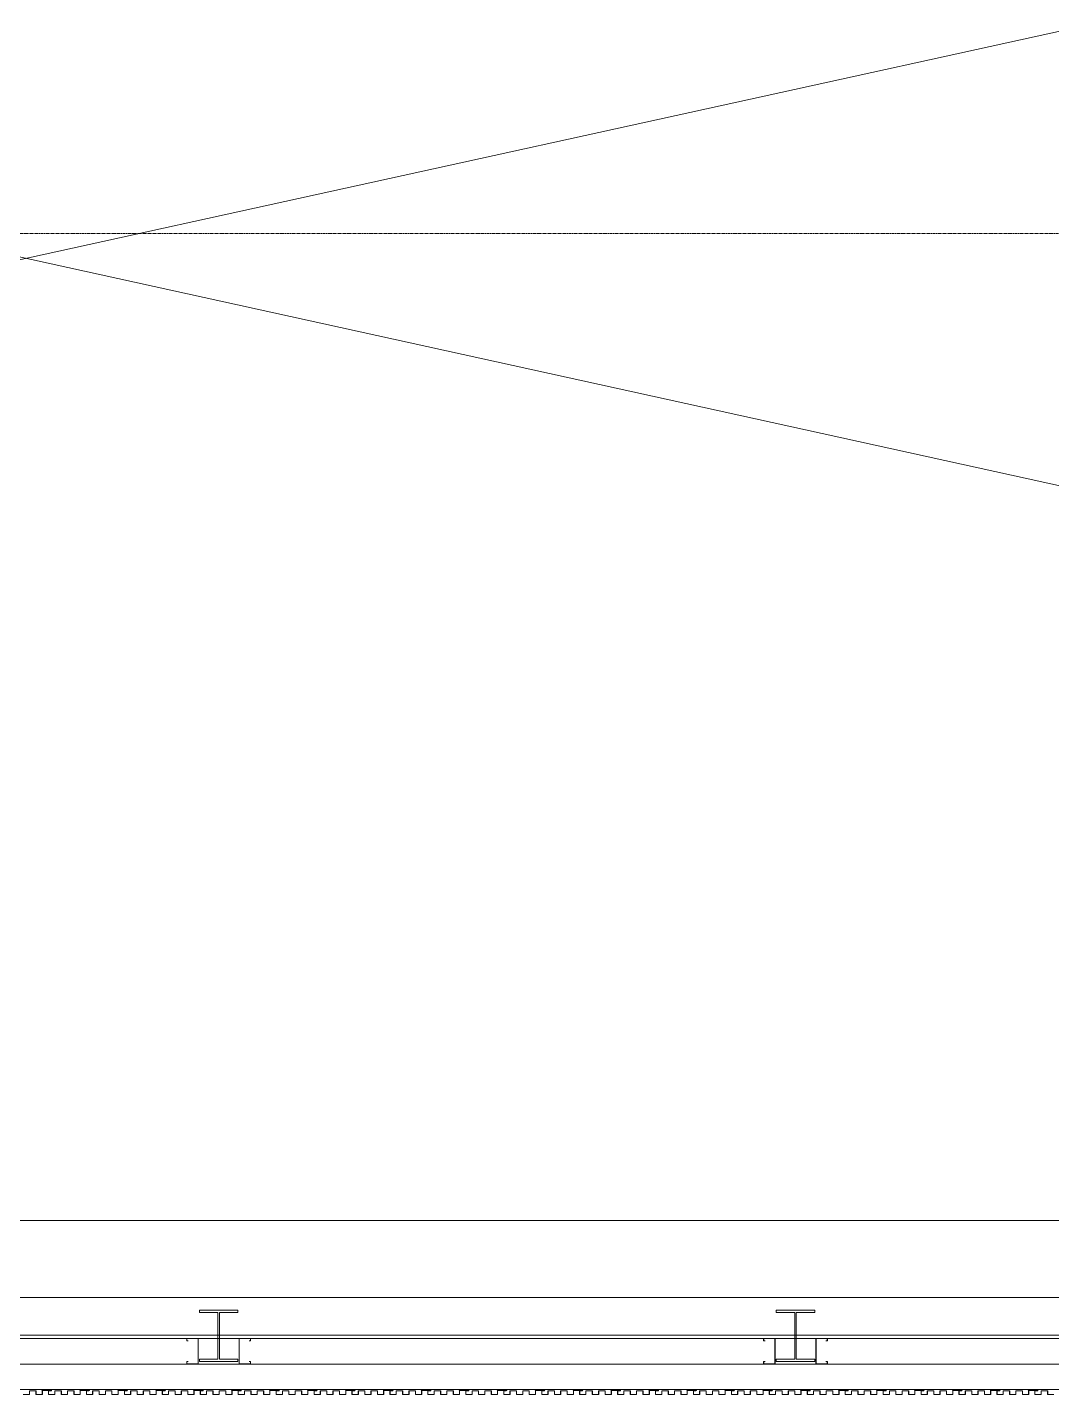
# Model space of a CAD drawing. Extents: x 225000 to 2157367, y 208400 to 840900.
# Drawn here: x 491429 to 495425, y 372673 to 378007 of the extents above; entities that cross this region are included whole.
import ezdxf

# ---------------------------------------------------------------- set-up
doc = ezdxf.new("R2010")
doc.units = 0
doc.header["$LTSCALE"] = 10
doc.linetypes.add('Data Center Layout_L20$0$CENTER', pattern=[2, 1.25, -0.25, 0.25, -0.25])
doc.layers.add('Data Center Layout_L20$0$ARC', color=252, linetype='Continuous', lineweight=0)
doc.layers.add('Data Center Layout_L20$0$K-SIN', color=252, linetype='Data Center Layout_L20$0$CENTER', lineweight=9)

# ---------------------------------------------------------------- blocks, each defined once
blk = doc.blocks.new('Data Center Layout_L20')
at = {"layer": 'Data Center Layout_L20$0$ARC'}
for p, q in [((475075.59, 180702.31), (507575.59, 173552.31)), ((475275.59, 173552.31), (507775.59, 180702.31)), ((498575.59, 173352.31), (490275.59, 173352.31)), ((498575.59, 173052.31), (490275.59, 173052.31)), ((498575.59, 172904.81), (490275.59, 172904.81)), ((498575.59, 172892.31), (490275.59, 172892.31)), ((498861.75, 172792.31), (474988.17, 172792.31)), ((498861.75, 172692.31), (474988.17, 172692.31))]:
    blk.add_line(p, q, dxfattribs=at)
for points in [[(492100.59, 172802.31), (492250.59, 172802.31), (492250.59, 172811.31), (492178.59, 172811.31), (492178.59, 172993.31), (492250.59, 172993.31), (492250.59, 173002.31), (492100.59, 173002.31), (492100.59, 172993.31), (492172.59, 172993.31), (492172.59, 172811.31), (492100.59, 172811.31)], [(494350.59, 172802.31), (494500.59, 172802.31), (494500.59, 172811.31), (494428.59, 172811.31), (494428.59, 172993.31), (494500.59, 172993.31), (494500.59, 173002.31), (494350.59, 173002.31), (494350.59, 172993.31), (494422.59, 172993.31), (494422.59, 172811.31), (494350.59, 172811.31)]]:
    blk.add_lwpolyline(points, close=True, dxfattribs=at)
for points in [[(492057.03, 172883.11), (492052.63, 172883.11, -0.4142136), (492051.83, 172883.91), (492051.83, 172890.71, -0.4142136), (492052.63, 172891.51), (492094.43, 172891.51, -0.4142136), (492095.23, 172890.71), (492095.23, 172793.91, -0.4142136), (492094.43, 172793.11), (492052.63, 172793.11, -0.4142136), (492051.83, 172793.91), (492051.83, 172800.71, -0.4142136), (492052.63, 172801.51), (492057.03, 172801.51), (492057.03, 172802.31), (492052.63, 172802.31, 0.4142136), (492051.03, 172800.71), (492051.03, 172793.91, 0.4142136), (492052.63, 172792.31), (492094.43, 172792.31, 0.4142136), (492096.03, 172793.91), (492096.03, 172890.71, 0.4142136), (492094.43, 172892.31), (492052.63, 172892.31, 0.4142136), (492051.03, 172890.71), (492051.03, 172883.91, 0.4142136), (492052.63, 172882.31), (492057.03, 172882.31)], [(492294.14, 172883.11), (492298.54, 172883.11, 0.4142136), (492299.34, 172883.91), (492299.34, 172890.71, 0.4142136), (492298.54, 172891.51), (492256.74, 172891.51, 0.4142136), (492255.94, 172890.71), (492255.94, 172793.91, 0.4142136), (492256.74, 172793.11), (492298.54, 172793.11, 0.4142136), (492299.34, 172793.91), (492299.34, 172800.71, 0.4142136), (492298.54, 172801.51), (492294.14, 172801.51), (492294.14, 172802.31), (492298.54, 172802.31, -0.4142136), (492300.14, 172800.71), (492300.14, 172793.91, -0.4142136), (492298.54, 172792.31), (492256.74, 172792.31, -0.4142136), (492255.14, 172793.91), (492255.14, 172890.71, -0.4142136), (492256.74, 172892.31), (492298.54, 172892.31, -0.4142136), (492300.14, 172890.71), (492300.14, 172883.91, -0.4142136), (492298.54, 172882.31), (492294.14, 172882.31)], [(494307.03, 172883.11), (494302.63, 172883.11, -0.4142136), (494301.83, 172883.91), (494301.83, 172890.71, -0.4142136), (494302.63, 172891.51), (494344.43, 172891.51, -0.4142136), (494345.23, 172890.71), (494345.23, 172793.91, -0.4142136), (494344.43, 172793.11), (494302.63, 172793.11, -0.4142136), (494301.83, 172793.91), (494301.83, 172800.71, -0.4142136), (494302.63, 172801.51), (494307.03, 172801.51), (494307.03, 172802.31), (494302.63, 172802.31, 0.4142136), (494301.03, 172800.71), (494301.03, 172793.91, 0.4142136), (494302.63, 172792.31), (494344.43, 172792.31, 0.4142136), (494346.03, 172793.91), (494346.03, 172890.71, 0.4142136), (494344.43, 172892.31), (494302.63, 172892.31, 0.4142136), (494301.03, 172890.71), (494301.03, 172883.91, 0.4142136), (494302.63, 172882.31), (494307.03, 172882.31)], [(494544.14, 172883.11), (494548.54, 172883.11, 0.4142136), (494549.34, 172883.91), (494549.34, 172890.71, 0.4142136), (494548.54, 172891.51), (494506.74, 172891.51, 0.4142136), (494505.94, 172890.71), (494505.94, 172793.91, 0.4142136), (494506.74, 172793.11), (494548.54, 172793.11, 0.4142136), (494549.34, 172793.91), (494549.34, 172800.71, 0.4142136), (494548.54, 172801.51), (494544.14, 172801.51), (494544.14, 172802.31), (494548.54, 172802.31, -0.4142136), (494550.14, 172800.71), (494550.14, 172793.91, -0.4142136), (494548.54, 172792.31), (494506.74, 172792.31, -0.4142136), (494505.14, 172793.91), (494505.14, 172890.71, -0.4142136), (494506.74, 172892.31), (494548.54, 172892.31, -0.4142136), (494550.14, 172890.71), (494550.14, 172883.91, -0.4142136), (494548.54, 172882.31), (494544.14, 172882.31)]]:
    blk.add_lwpolyline(points, format="xyb", close=True, dxfattribs=at)
at = {"layer": 'Data Center Layout_L20$0$ARC', "linetype": 'Continuous'}
for points in [[(491514.6, 172688.83), (491521.59, 172691.33), (491521.42, 172691.8), (491514.45, 172689.31), (491487.09, 172689.31), (491487.09, 172673.31), (491463.29, 172673.31), (491463.29, 172687.81), (491437.49, 172687.81), (491437.49, 172673.31), (491413.69, 172673.31)], [(491413.19, 172672.81), (491437.99, 172672.81), (491437.99, 172687.31), (491462.79, 172687.31), (491462.79, 172672.81), (491487.59, 172672.81), (491487.59, 172688.81), (491514.66, 172688.81)]]:
    blk.add_lwpolyline(points, dxfattribs=at)
for points in [[(491662.6, 172688.83), (491669.59, 172691.33), (491669.42, 172691.8), (491662.45, 172689.31), (491635.09, 172689.31), (491635.09, 172673.31), (491611.29, 172673.31), (491611.29, 172687.81), (491585.49, 172687.81), (491585.49, 172673.31), (491561.69, 172673.31), (491561.69, 172687.81), (491535.89, 172687.81), (491535.89, 172673.31), (491512.09, 172673.31), (491512.09, 172688.31), (491521.59, 172688.31, 1), (491521.59, 172692.31), (491500.88, 172692.31), (491499.59, 172691.01), (491498.29, 172692.31), (491484.59, 172692.31), (491484.59, 172691.81), (491498.09, 172691.81), (491499.59, 172690.31), (491501.09, 172691.81), (491521.59, 172691.81, -1), (491521.59, 172688.81), (491511.59, 172688.81), (491511.59, 172672.81), (491536.39, 172672.81), (491536.39, 172687.31), (491561.19, 172687.31), (491561.19, 172672.81), (491585.99, 172672.81), (491585.99, 172687.31), (491610.79, 172687.31), (491610.79, 172672.81), (491635.59, 172672.81), (491635.59, 172688.81), (491662.66, 172688.81)], [(491810.6, 172688.83), (491817.59, 172691.33), (491817.42, 172691.8), (491810.45, 172689.31), (491783.09, 172689.31), (491783.09, 172673.31), (491759.29, 172673.31), (491759.29, 172687.81), (491733.49, 172687.81), (491733.49, 172673.31), (491709.69, 172673.31), (491709.69, 172687.81), (491683.89, 172687.81), (491683.89, 172673.31), (491660.09, 172673.31), (491660.09, 172688.31), (491669.59, 172688.31, 1), (491669.59, 172692.31), (491648.88, 172692.31), (491647.59, 172691.01), (491646.29, 172692.31), (491632.59, 172692.31), (491632.59, 172691.81), (491646.09, 172691.81), (491647.59, 172690.31), (491649.09, 172691.81), (491669.59, 172691.81, -1), (491669.59, 172688.81), (491659.59, 172688.81), (491659.59, 172672.81), (491684.39, 172672.81), (491684.39, 172687.31), (491709.19, 172687.31), (491709.19, 172672.81), (491733.99, 172672.81), (491733.99, 172687.31), (491758.79, 172687.31), (491758.79, 172672.81), (491783.59, 172672.81), (491783.59, 172688.81), (491810.66, 172688.81)], [(491958.6, 172688.83), (491965.59, 172691.33), (491965.42, 172691.8), (491958.45, 172689.31), (491931.09, 172689.31), (491931.09, 172673.31), (491907.29, 172673.31), (491907.29, 172687.81), (491881.49, 172687.81), (491881.49, 172673.31), (491857.69, 172673.31), (491857.69, 172687.81), (491831.89, 172687.81), (491831.89, 172673.31), (491808.09, 172673.31), (491808.09, 172688.31), (491817.59, 172688.31, 1), (491817.59, 172692.31), (491796.88, 172692.31), (491795.59, 172691.01), (491794.29, 172692.31), (491780.59, 172692.31), (491780.59, 172691.81), (491794.09, 172691.81), (491795.59, 172690.31), (491797.09, 172691.81), (491817.59, 172691.81, -1), (491817.59, 172688.81), (491807.59, 172688.81), (491807.59, 172672.81), (491832.39, 172672.81), (491832.39, 172687.31), (491857.19, 172687.31), (491857.19, 172672.81), (491881.99, 172672.81), (491881.99, 172687.31), (491906.79, 172687.31), (491906.79, 172672.81), (491931.59, 172672.81), (491931.59, 172688.81), (491958.66, 172688.81)], [(492106.6, 172688.83), (492113.59, 172691.33), (492113.42, 172691.8), (492106.45, 172689.31), (492079.09, 172689.31), (492079.09, 172673.31), (492055.29, 172673.31), (492055.29, 172687.81), (492029.49, 172687.81), (492029.49, 172673.31), (492005.69, 172673.31), (492005.69, 172687.81), (491979.89, 172687.81), (491979.89, 172673.31), (491956.09, 172673.31), (491956.09, 172688.31), (491965.59, 172688.31, 1), (491965.59, 172692.31), (491944.88, 172692.31), (491943.59, 172691.01), (491942.29, 172692.31), (491928.59, 172692.31), (491928.59, 172691.81), (491942.09, 172691.81), (491943.59, 172690.31), (491945.09, 172691.81), (491965.59, 172691.81, -1), (491965.59, 172688.81), (491955.59, 172688.81), (491955.59, 172672.81), (491980.39, 172672.81), (491980.39, 172687.31), (492005.19, 172687.31), (492005.19, 172672.81), (492029.99, 172672.81), (492029.99, 172687.31), (492054.79, 172687.31), (492054.79, 172672.81), (492079.59, 172672.81), (492079.59, 172688.81), (492106.66, 172688.81)], [(492254.6, 172688.83), (492261.59, 172691.33), (492261.42, 172691.8), (492254.45, 172689.31), (492227.09, 172689.31), (492227.09, 172673.31), (492203.29, 172673.31), (492203.29, 172687.81), (492177.49, 172687.81), (492177.49, 172673.31), (492153.69, 172673.31), (492153.69, 172687.81), (492127.89, 172687.81), (492127.89, 172673.31), (492104.09, 172673.31), (492104.09, 172688.31), (492113.59, 172688.31, 1), (492113.59, 172692.31), (492092.88, 172692.31), (492091.59, 172691.01), (492090.29, 172692.31), (492076.59, 172692.31), (492076.59, 172691.81), (492090.09, 172691.81), (492091.59, 172690.31), (492093.09, 172691.81), (492113.59, 172691.81, -1), (492113.59, 172688.81), (492103.59, 172688.81), (492103.59, 172672.81), (492128.39, 172672.81), (492128.39, 172687.31), (492153.19, 172687.31), (492153.19, 172672.81), (492177.99, 172672.81), (492177.99, 172687.31), (492202.79, 172687.31), (492202.79, 172672.81), (492227.59, 172672.81), (492227.59, 172688.81), (492254.66, 172688.81)], [(492402.6, 172688.83), (492409.59, 172691.33), (492409.42, 172691.8), (492402.45, 172689.31), (492375.09, 172689.31), (492375.09, 172673.31), (492351.29, 172673.31), (492351.29, 172687.81), (492325.49, 172687.81), (492325.49, 172673.31), (492301.69, 172673.31), (492301.69, 172687.81), (492275.89, 172687.81), (492275.89, 172673.31), (492252.09, 172673.31), (492252.09, 172688.31), (492261.59, 172688.31, 1), (492261.59, 172692.31), (492240.88, 172692.31), (492239.59, 172691.01), (492238.29, 172692.31), (492224.59, 172692.31), (492224.59, 172691.81), (492238.09, 172691.81), (492239.59, 172690.31), (492241.09, 172691.81), (492261.59, 172691.81, -1), (492261.59, 172688.81), (492251.59, 172688.81), (492251.59, 172672.81), (492276.39, 172672.81), (492276.39, 172687.31), (492301.19, 172687.31), (492301.19, 172672.81), (492325.99, 172672.81), (492325.99, 172687.31), (492350.79, 172687.31), (492350.79, 172672.81), (492375.59, 172672.81), (492375.59, 172688.81), (492402.66, 172688.81)], [(492550.6, 172688.83), (492557.59, 172691.33), (492557.42, 172691.8), (492550.45, 172689.31), (492523.09, 172689.31), (492523.09, 172673.31), (492499.29, 172673.31), (492499.29, 172687.81), (492473.49, 172687.81), (492473.49, 172673.31), (492449.69, 172673.31), (492449.69, 172687.81), (492423.89, 172687.81), (492423.89, 172673.31), (492400.09, 172673.31), (492400.09, 172688.31), (492409.59, 172688.31, 1), (492409.59, 172692.31), (492388.88, 172692.31), (492387.59, 172691.01), (492386.29, 172692.31), (492372.59, 172692.31), (492372.59, 172691.81), (492386.09, 172691.81), (492387.59, 172690.31), (492389.09, 172691.81), (492409.59, 172691.81, -1), (492409.59, 172688.81), (492399.59, 172688.81), (492399.59, 172672.81), (492424.39, 172672.81), (492424.39, 172687.31), (492449.19, 172687.31), (492449.19, 172672.81), (492473.99, 172672.81), (492473.99, 172687.31), (492498.79, 172687.31), (492498.79, 172672.81), (492523.59, 172672.81), (492523.59, 172688.81), (492550.66, 172688.81)], [(492698.6, 172688.83), (492705.59, 172691.33), (492705.42, 172691.8), (492698.45, 172689.31), (492671.09, 172689.31), (492671.09, 172673.31), (492647.29, 172673.31), (492647.29, 172687.81), (492621.49, 172687.81), (492621.49, 172673.31), (492597.69, 172673.31), (492597.69, 172687.81), (492571.89, 172687.81), (492571.89, 172673.31), (492548.09, 172673.31), (492548.09, 172688.31), (492557.59, 172688.31, 1), (492557.59, 172692.31), (492536.88, 172692.31), (492535.59, 172691.01), (492534.29, 172692.31), (492520.59, 172692.31), (492520.59, 172691.81), (492534.09, 172691.81), (492535.59, 172690.31), (492537.09, 172691.81), (492557.59, 172691.81, -1), (492557.59, 172688.81), (492547.59, 172688.81), (492547.59, 172672.81), (492572.39, 172672.81), (492572.39, 172687.31), (492597.19, 172687.31), (492597.19, 172672.81), (492621.99, 172672.81), (492621.99, 172687.31), (492646.79, 172687.31), (492646.79, 172672.81), (492671.59, 172672.81), (492671.59, 172688.81), (492698.66, 172688.81)], [(492846.6, 172688.83), (492853.59, 172691.33), (492853.42, 172691.8), (492846.45, 172689.31), (492819.09, 172689.31), (492819.09, 172673.31), (492795.29, 172673.31), (492795.29, 172687.81), (492769.49, 172687.81), (492769.49, 172673.31), (492745.69, 172673.31), (492745.69, 172687.81), (492719.89, 172687.81), (492719.89, 172673.31), (492696.09, 172673.31), (492696.09, 172688.31), (492705.59, 172688.31, 1), (492705.59, 172692.31), (492684.88, 172692.31), (492683.59, 172691.01), (492682.29, 172692.31), (492668.59, 172692.31), (492668.59, 172691.81), (492682.09, 172691.81), (492683.59, 172690.31), (492685.09, 172691.81), (492705.59, 172691.81, -1), (492705.59, 172688.81), (492695.59, 172688.81), (492695.59, 172672.81), (492720.39, 172672.81), (492720.39, 172687.31), (492745.19, 172687.31), (492745.19, 172672.81), (492769.99, 172672.81), (492769.99, 172687.31), (492794.79, 172687.31), (492794.79, 172672.81), (492819.59, 172672.81), (492819.59, 172688.81), (492846.66, 172688.81)], [(492994.6, 172688.83), (493001.59, 172691.33), (493001.42, 172691.8), (492994.45, 172689.31), (492967.09, 172689.31), (492967.09, 172673.31), (492943.29, 172673.31), (492943.29, 172687.81), (492917.49, 172687.81), (492917.49, 172673.31), (492893.69, 172673.31), (492893.69, 172687.81), (492867.89, 172687.81), (492867.89, 172673.31), (492844.09, 172673.31), (492844.09, 172688.31), (492853.59, 172688.31, 1), (492853.59, 172692.31), (492832.88, 172692.31), (492831.59, 172691.01), (492830.29, 172692.31), (492816.59, 172692.31), (492816.59, 172691.81), (492830.09, 172691.81), (492831.59, 172690.31), (492833.09, 172691.81), (492853.59, 172691.81, -1), (492853.59, 172688.81), (492843.59, 172688.81), (492843.59, 172672.81), (492868.39, 172672.81), (492868.39, 172687.31), (492893.19, 172687.31), (492893.19, 172672.81), (492917.99, 172672.81), (492917.99, 172687.31), (492942.79, 172687.31), (492942.79, 172672.81), (492967.59, 172672.81), (492967.59, 172688.81), (492994.66, 172688.81)], [(493142.6, 172688.83), (493149.59, 172691.33), (493149.42, 172691.8), (493142.45, 172689.31), (493115.09, 172689.31), (493115.09, 172673.31), (493091.29, 172673.31), (493091.29, 172687.81), (493065.49, 172687.81), (493065.49, 172673.31), (493041.69, 172673.31), (493041.69, 172687.81), (493015.89, 172687.81), (493015.89, 172673.31), (492992.09, 172673.31), (492992.09, 172688.31), (493001.59, 172688.31, 1), (493001.59, 172692.31), (492980.88, 172692.31), (492979.59, 172691.01), (492978.29, 172692.31), (492964.59, 172692.31), (492964.59, 172691.81), (492978.09, 172691.81), (492979.59, 172690.31), (492981.09, 172691.81), (493001.59, 172691.81, -1), (493001.59, 172688.81), (492991.59, 172688.81), (492991.59, 172672.81), (493016.39, 172672.81), (493016.39, 172687.31), (493041.19, 172687.31), (493041.19, 172672.81), (493065.99, 172672.81), (493065.99, 172687.31), (493090.79, 172687.31), (493090.79, 172672.81), (493115.59, 172672.81), (493115.59, 172688.81), (493142.66, 172688.81)], [(493290.6, 172688.83), (493297.59, 172691.33), (493297.42, 172691.8), (493290.45, 172689.31), (493263.09, 172689.31), (493263.09, 172673.31), (493239.29, 172673.31), (493239.29, 172687.81), (493213.49, 172687.81), (493213.49, 172673.31), (493189.69, 172673.31), (493189.69, 172687.81), (493163.89, 172687.81), (493163.89, 172673.31), (493140.09, 172673.31), (493140.09, 172688.31), (493149.59, 172688.31, 1), (493149.59, 172692.31), (493128.88, 172692.31), (493127.59, 172691.01), (493126.29, 172692.31), (493112.59, 172692.31), (493112.59, 172691.81), (493126.09, 172691.81), (493127.59, 172690.31), (493129.09, 172691.81), (493149.59, 172691.81, -1), (493149.59, 172688.81), (493139.59, 172688.81), (493139.59, 172672.81), (493164.39, 172672.81), (493164.39, 172687.31), (493189.19, 172687.31), (493189.19, 172672.81), (493213.99, 172672.81), (493213.99, 172687.31), (493238.79, 172687.31), (493238.79, 172672.81), (493263.59, 172672.81), (493263.59, 172688.81), (493290.66, 172688.81)], [(493438.6, 172688.83), (493445.59, 172691.33), (493445.42, 172691.8), (493438.45, 172689.31), (493411.09, 172689.31), (493411.09, 172673.31), (493387.29, 172673.31), (493387.29, 172687.81), (493361.49, 172687.81), (493361.49, 172673.31), (493337.69, 172673.31), (493337.69, 172687.81), (493311.89, 172687.81), (493311.89, 172673.31), (493288.09, 172673.31), (493288.09, 172688.31), (493297.59, 172688.31, 1), (493297.59, 172692.31), (493276.88, 172692.31), (493275.59, 172691.01), (493274.29, 172692.31), (493260.59, 172692.31), (493260.59, 172691.81), (493274.09, 172691.81), (493275.59, 172690.31), (493277.09, 172691.81), (493297.59, 172691.81, -1), (493297.59, 172688.81), (493287.59, 172688.81), (493287.59, 172672.81), (493312.39, 172672.81), (493312.39, 172687.31), (493337.19, 172687.31), (493337.19, 172672.81), (493361.99, 172672.81), (493361.99, 172687.31), (493386.79, 172687.31), (493386.79, 172672.81), (493411.59, 172672.81), (493411.59, 172688.81), (493438.66, 172688.81)], [(493586.6, 172688.83), (493593.59, 172691.33), (493593.42, 172691.8), (493586.45, 172689.31), (493559.09, 172689.31), (493559.09, 172673.31), (493535.29, 172673.31), (493535.29, 172687.81), (493509.49, 172687.81), (493509.49, 172673.31), (493485.69, 172673.31), (493485.69, 172687.81), (493459.89, 172687.81), (493459.89, 172673.31), (493436.09, 172673.31), (493436.09, 172688.31), (493445.59, 172688.31, 1), (493445.59, 172692.31), (493424.88, 172692.31), (493423.59, 172691.01), (493422.29, 172692.31), (493408.59, 172692.31), (493408.59, 172691.81), (493422.09, 172691.81), (493423.59, 172690.31), (493425.09, 172691.81), (493445.59, 172691.81, -1), (493445.59, 172688.81), (493435.59, 172688.81), (493435.59, 172672.81), (493460.39, 172672.81), (493460.39, 172687.31), (493485.19, 172687.31), (493485.19, 172672.81), (493509.99, 172672.81), (493509.99, 172687.31), (493534.79, 172687.31), (493534.79, 172672.81), (493559.59, 172672.81), (493559.59, 172688.81), (493586.66, 172688.81)], [(493734.6, 172688.83), (493741.59, 172691.33), (493741.42, 172691.8), (493734.45, 172689.31), (493707.09, 172689.31), (493707.09, 172673.31), (493683.29, 172673.31), (493683.29, 172687.81), (493657.49, 172687.81), (493657.49, 172673.31), (493633.69, 172673.31), (493633.69, 172687.81), (493607.89, 172687.81), (493607.89, 172673.31), (493584.09, 172673.31), (493584.09, 172688.31), (493593.59, 172688.31, 1), (493593.59, 172692.31), (493572.88, 172692.31), (493571.59, 172691.01), (493570.29, 172692.31), (493556.59, 172692.31), (493556.59, 172691.81), (493570.09, 172691.81), (493571.59, 172690.31), (493573.09, 172691.81), (493593.59, 172691.81, -1), (493593.59, 172688.81), (493583.59, 172688.81), (493583.59, 172672.81), (493608.39, 172672.81), (493608.39, 172687.31), (493633.19, 172687.31), (493633.19, 172672.81), (493657.99, 172672.81), (493657.99, 172687.31), (493682.79, 172687.31), (493682.79, 172672.81), (493707.59, 172672.81), (493707.59, 172688.81), (493734.66, 172688.81)], [(493882.6, 172688.83), (493889.59, 172691.33), (493889.42, 172691.8), (493882.45, 172689.31), (493855.09, 172689.31), (493855.09, 172673.31), (493831.29, 172673.31), (493831.29, 172687.81), (493805.49, 172687.81), (493805.49, 172673.31), (493781.69, 172673.31), (493781.69, 172687.81), (493755.89, 172687.81), (493755.89, 172673.31), (493732.09, 172673.31), (493732.09, 172688.31), (493741.59, 172688.31, 1), (493741.59, 172692.31), (493720.88, 172692.31), (493719.59, 172691.01), (493718.29, 172692.31), (493704.59, 172692.31), (493704.59, 172691.81), (493718.09, 172691.81), (493719.59, 172690.31), (493721.09, 172691.81), (493741.59, 172691.81, -1), (493741.59, 172688.81), (493731.59, 172688.81), (493731.59, 172672.81), (493756.39, 172672.81), (493756.39, 172687.31), (493781.19, 172687.31), (493781.19, 172672.81), (493805.99, 172672.81), (493805.99, 172687.31), (493830.79, 172687.31), (493830.79, 172672.81), (493855.59, 172672.81), (493855.59, 172688.81), (493882.66, 172688.81)], [(494030.6, 172688.83), (494037.59, 172691.33), (494037.42, 172691.8), (494030.45, 172689.31), (494003.09, 172689.31), (494003.09, 172673.31), (493979.29, 172673.31), (493979.29, 172687.81), (493953.49, 172687.81), (493953.49, 172673.31), (493929.69, 172673.31), (493929.69, 172687.81), (493903.89, 172687.81), (493903.89, 172673.31), (493880.09, 172673.31), (493880.09, 172688.31), (493889.59, 172688.31, 1), (493889.59, 172692.31), (493868.88, 172692.31), (493867.59, 172691.01), (493866.29, 172692.31), (493852.59, 172692.31), (493852.59, 172691.81), (493866.09, 172691.81), (493867.59, 172690.31), (493869.09, 172691.81), (493889.59, 172691.81, -1), (493889.59, 172688.81), (493879.59, 172688.81), (493879.59, 172672.81), (493904.39, 172672.81), (493904.39, 172687.31), (493929.19, 172687.31), (493929.19, 172672.81), (493953.99, 172672.81), (493953.99, 172687.31), (493978.79, 172687.31), (493978.79, 172672.81), (494003.59, 172672.81), (494003.59, 172688.81), (494030.66, 172688.81)], [(494178.6, 172688.83), (494185.59, 172691.33), (494185.42, 172691.8), (494178.45, 172689.31), (494151.09, 172689.31), (494151.09, 172673.31), (494127.29, 172673.31), (494127.29, 172687.81), (494101.49, 172687.81), (494101.49, 172673.31), (494077.69, 172673.31), (494077.69, 172687.81), (494051.89, 172687.81), (494051.89, 172673.31), (494028.09, 172673.31), (494028.09, 172688.31), (494037.59, 172688.31, 1), (494037.59, 172692.31), (494016.88, 172692.31), (494015.59, 172691.01), (494014.29, 172692.31), (494000.59, 172692.31), (494000.59, 172691.81), (494014.09, 172691.81), (494015.59, 172690.31), (494017.09, 172691.81), (494037.59, 172691.81, -1), (494037.59, 172688.81), (494027.59, 172688.81), (494027.59, 172672.81), (494052.39, 172672.81), (494052.39, 172687.31), (494077.19, 172687.31), (494077.19, 172672.81), (494101.99, 172672.81), (494101.99, 172687.31), (494126.79, 172687.31), (494126.79, 172672.81), (494151.59, 172672.81), (494151.59, 172688.81), (494178.66, 172688.81)], [(494326.6, 172688.83), (494333.59, 172691.33), (494333.42, 172691.8), (494326.45, 172689.31), (494299.09, 172689.31), (494299.09, 172673.31), (494275.29, 172673.31), (494275.29, 172687.81), (494249.49, 172687.81), (494249.49, 172673.31), (494225.69, 172673.31), (494225.69, 172687.81), (494199.89, 172687.81), (494199.89, 172673.31), (494176.09, 172673.31), (494176.09, 172688.31), (494185.59, 172688.31, 1), (494185.59, 172692.31), (494164.88, 172692.31), (494163.59, 172691.01), (494162.29, 172692.31), (494148.59, 172692.31), (494148.59, 172691.81), (494162.09, 172691.81), (494163.59, 172690.31), (494165.09, 172691.81), (494185.59, 172691.81, -1), (494185.59, 172688.81), (494175.59, 172688.81), (494175.59, 172672.81), (494200.39, 172672.81), (494200.39, 172687.31), (494225.19, 172687.31), (494225.19, 172672.81), (494249.99, 172672.81), (494249.99, 172687.31), (494274.79, 172687.31), (494274.79, 172672.81), (494299.59, 172672.81), (494299.59, 172688.81), (494326.66, 172688.81)], [(494474.6, 172688.83), (494481.59, 172691.33), (494481.42, 172691.8), (494474.45, 172689.31), (494447.09, 172689.31), (494447.09, 172673.31), (494423.29, 172673.31), (494423.29, 172687.81), (494397.49, 172687.81), (494397.49, 172673.31), (494373.69, 172673.31), (494373.69, 172687.81), (494347.89, 172687.81), (494347.89, 172673.31), (494324.09, 172673.31), (494324.09, 172688.31), (494333.59, 172688.31, 1), (494333.59, 172692.31), (494312.88, 172692.31), (494311.59, 172691.01), (494310.29, 172692.31), (494296.59, 172692.31), (494296.59, 172691.81), (494310.09, 172691.81), (494311.59, 172690.31), (494313.09, 172691.81), (494333.59, 172691.81, -1), (494333.59, 172688.81), (494323.59, 172688.81), (494323.59, 172672.81), (494348.39, 172672.81), (494348.39, 172687.31), (494373.19, 172687.31), (494373.19, 172672.81), (494397.99, 172672.81), (494397.99, 172687.31), (494422.79, 172687.31), (494422.79, 172672.81), (494447.59, 172672.81), (494447.59, 172688.81), (494474.66, 172688.81)], [(494622.6, 172688.83), (494629.59, 172691.33), (494629.42, 172691.8), (494622.45, 172689.31), (494595.09, 172689.31), (494595.09, 172673.31), (494571.29, 172673.31), (494571.29, 172687.81), (494545.49, 172687.81), (494545.49, 172673.31), (494521.69, 172673.31), (494521.69, 172687.81), (494495.89, 172687.81), (494495.89, 172673.31), (494472.09, 172673.31), (494472.09, 172688.31), (494481.59, 172688.31, 1), (494481.59, 172692.31), (494460.88, 172692.31), (494459.59, 172691.01), (494458.29, 172692.31), (494444.59, 172692.31), (494444.59, 172691.81), (494458.09, 172691.81), (494459.59, 172690.31), (494461.09, 172691.81), (494481.59, 172691.81, -1), (494481.59, 172688.81), (494471.59, 172688.81), (494471.59, 172672.81), (494496.39, 172672.81), (494496.39, 172687.31), (494521.19, 172687.31), (494521.19, 172672.81), (494545.99, 172672.81), (494545.99, 172687.31), (494570.79, 172687.31), (494570.79, 172672.81), (494595.59, 172672.81), (494595.59, 172688.81), (494622.66, 172688.81)], [(494770.6, 172688.83), (494777.59, 172691.33), (494777.42, 172691.8), (494770.45, 172689.31), (494743.09, 172689.31), (494743.09, 172673.31), (494719.29, 172673.31), (494719.29, 172687.81), (494693.49, 172687.81), (494693.49, 172673.31), (494669.69, 172673.31), (494669.69, 172687.81), (494643.89, 172687.81), (494643.89, 172673.31), (494620.09, 172673.31), (494620.09, 172688.31), (494629.59, 172688.31, 1), (494629.59, 172692.31), (494608.88, 172692.31), (494607.59, 172691.01), (494606.29, 172692.31), (494592.59, 172692.31), (494592.59, 172691.81), (494606.09, 172691.81), (494607.59, 172690.31), (494609.09, 172691.81), (494629.59, 172691.81, -1), (494629.59, 172688.81), (494619.59, 172688.81), (494619.59, 172672.81), (494644.39, 172672.81), (494644.39, 172687.31), (494669.19, 172687.31), (494669.19, 172672.81), (494693.99, 172672.81), (494693.99, 172687.31), (494718.79, 172687.31), (494718.79, 172672.81), (494743.59, 172672.81), (494743.59, 172688.81), (494770.66, 172688.81)], [(494918.6, 172688.83), (494925.59, 172691.33), (494925.42, 172691.8), (494918.45, 172689.31), (494891.09, 172689.31), (494891.09, 172673.31), (494867.29, 172673.31), (494867.29, 172687.81), (494841.49, 172687.81), (494841.49, 172673.31), (494817.69, 172673.31), (494817.69, 172687.81), (494791.89, 172687.81), (494791.89, 172673.31), (494768.09, 172673.31), (494768.09, 172688.31), (494777.59, 172688.31, 1), (494777.59, 172692.31), (494756.88, 172692.31), (494755.59, 172691.01), (494754.29, 172692.31), (494740.59, 172692.31), (494740.59, 172691.81), (494754.09, 172691.81), (494755.59, 172690.31), (494757.09, 172691.81), (494777.59, 172691.81, -1), (494777.59, 172688.81), (494767.59, 172688.81), (494767.59, 172672.81), (494792.39, 172672.81), (494792.39, 172687.31), (494817.19, 172687.31), (494817.19, 172672.81), (494841.99, 172672.81), (494841.99, 172687.31), (494866.79, 172687.31), (494866.79, 172672.81), (494891.59, 172672.81), (494891.59, 172688.81), (494918.66, 172688.81)], [(495066.6, 172688.83), (495073.59, 172691.33), (495073.42, 172691.8), (495066.45, 172689.31), (495039.09, 172689.31), (495039.09, 172673.31), (495015.29, 172673.31), (495015.29, 172687.81), (494989.49, 172687.81), (494989.49, 172673.31), (494965.69, 172673.31), (494965.69, 172687.81), (494939.89, 172687.81), (494939.89, 172673.31), (494916.09, 172673.31), (494916.09, 172688.31), (494925.59, 172688.31, 1), (494925.59, 172692.31), (494904.88, 172692.31), (494903.59, 172691.01), (494902.29, 172692.31), (494888.59, 172692.31), (494888.59, 172691.81), (494902.09, 172691.81), (494903.59, 172690.31), (494905.09, 172691.81), (494925.59, 172691.81, -1), (494925.59, 172688.81), (494915.59, 172688.81), (494915.59, 172672.81), (494940.39, 172672.81), (494940.39, 172687.31), (494965.19, 172687.31), (494965.19, 172672.81), (494989.99, 172672.81), (494989.99, 172687.31), (495014.79, 172687.31), (495014.79, 172672.81), (495039.59, 172672.81), (495039.59, 172688.81), (495066.66, 172688.81)], [(495214.6, 172688.83), (495221.59, 172691.33), (495221.42, 172691.8), (495214.45, 172689.31), (495187.09, 172689.31), (495187.09, 172673.31), (495163.29, 172673.31), (495163.29, 172687.81), (495137.49, 172687.81), (495137.49, 172673.31), (495113.69, 172673.31), (495113.69, 172687.81), (495087.89, 172687.81), (495087.89, 172673.31), (495064.09, 172673.31), (495064.09, 172688.31), (495073.59, 172688.31, 1), (495073.59, 172692.31), (495052.88, 172692.31), (495051.59, 172691.01), (495050.29, 172692.31), (495036.59, 172692.31), (495036.59, 172691.81), (495050.09, 172691.81), (495051.59, 172690.31), (495053.09, 172691.81), (495073.59, 172691.81, -1), (495073.59, 172688.81), (495063.59, 172688.81), (495063.59, 172672.81), (495088.39, 172672.81), (495088.39, 172687.31), (495113.19, 172687.31), (495113.19, 172672.81), (495137.99, 172672.81), (495137.99, 172687.31), (495162.79, 172687.31), (495162.79, 172672.81), (495187.59, 172672.81), (495187.59, 172688.81), (495214.66, 172688.81)], [(495362.6, 172688.83), (495369.59, 172691.33), (495369.42, 172691.8), (495362.45, 172689.31), (495335.09, 172689.31), (495335.09, 172673.31), (495311.29, 172673.31), (495311.29, 172687.81), (495285.49, 172687.81), (495285.49, 172673.31), (495261.69, 172673.31), (495261.69, 172687.81), (495235.89, 172687.81), (495235.89, 172673.31), (495212.09, 172673.31), (495212.09, 172688.31), (495221.59, 172688.31, 1), (495221.59, 172692.31), (495200.88, 172692.31), (495199.59, 172691.01), (495198.29, 172692.31), (495184.59, 172692.31), (495184.59, 172691.81), (495198.09, 172691.81), (495199.59, 172690.31), (495201.09, 172691.81), (495221.59, 172691.81, -1), (495221.59, 172688.81), (495211.59, 172688.81), (495211.59, 172672.81), (495236.39, 172672.81), (495236.39, 172687.31), (495261.19, 172687.31), (495261.19, 172672.81), (495285.99, 172672.81), (495285.99, 172687.31), (495310.79, 172687.31), (495310.79, 172672.81), (495335.59, 172672.81), (495335.59, 172688.81), (495362.66, 172688.81)], [(495433.49, 172673.31), (495409.69, 172673.31), (495409.69, 172687.81), (495383.89, 172687.81), (495383.89, 172673.31), (495360.09, 172673.31), (495360.09, 172688.31), (495369.59, 172688.31, 1), (495369.59, 172692.31), (495348.88, 172692.31), (495347.59, 172691.01), (495346.29, 172692.31), (495332.59, 172692.31), (495332.59, 172691.81), (495346.09, 172691.81), (495347.59, 172690.31), (495349.09, 172691.81), (495369.59, 172691.81, -1), (495369.59, 172688.81), (495359.59, 172688.81), (495359.59, 172672.81), (495384.39, 172672.81), (495384.39, 172687.31), (495409.19, 172687.31), (495409.19, 172672.81), (495433.99, 172672.81)]]:
    blk.add_lwpolyline(points, format="xyb", dxfattribs=at)
at = {"layer": 'Data Center Layout_L20$0$K-SIN'}
blk.add_line((267679.92, 177202.31), (546925.59, 177202.31), dxfattribs=at)

msp = doc.modelspace()

# ---------------------------------------------------------------- block references
msp.add_blockref('Data Center Layout_L20', (0, 200000))

doc.saveas('drawing.dxf')
